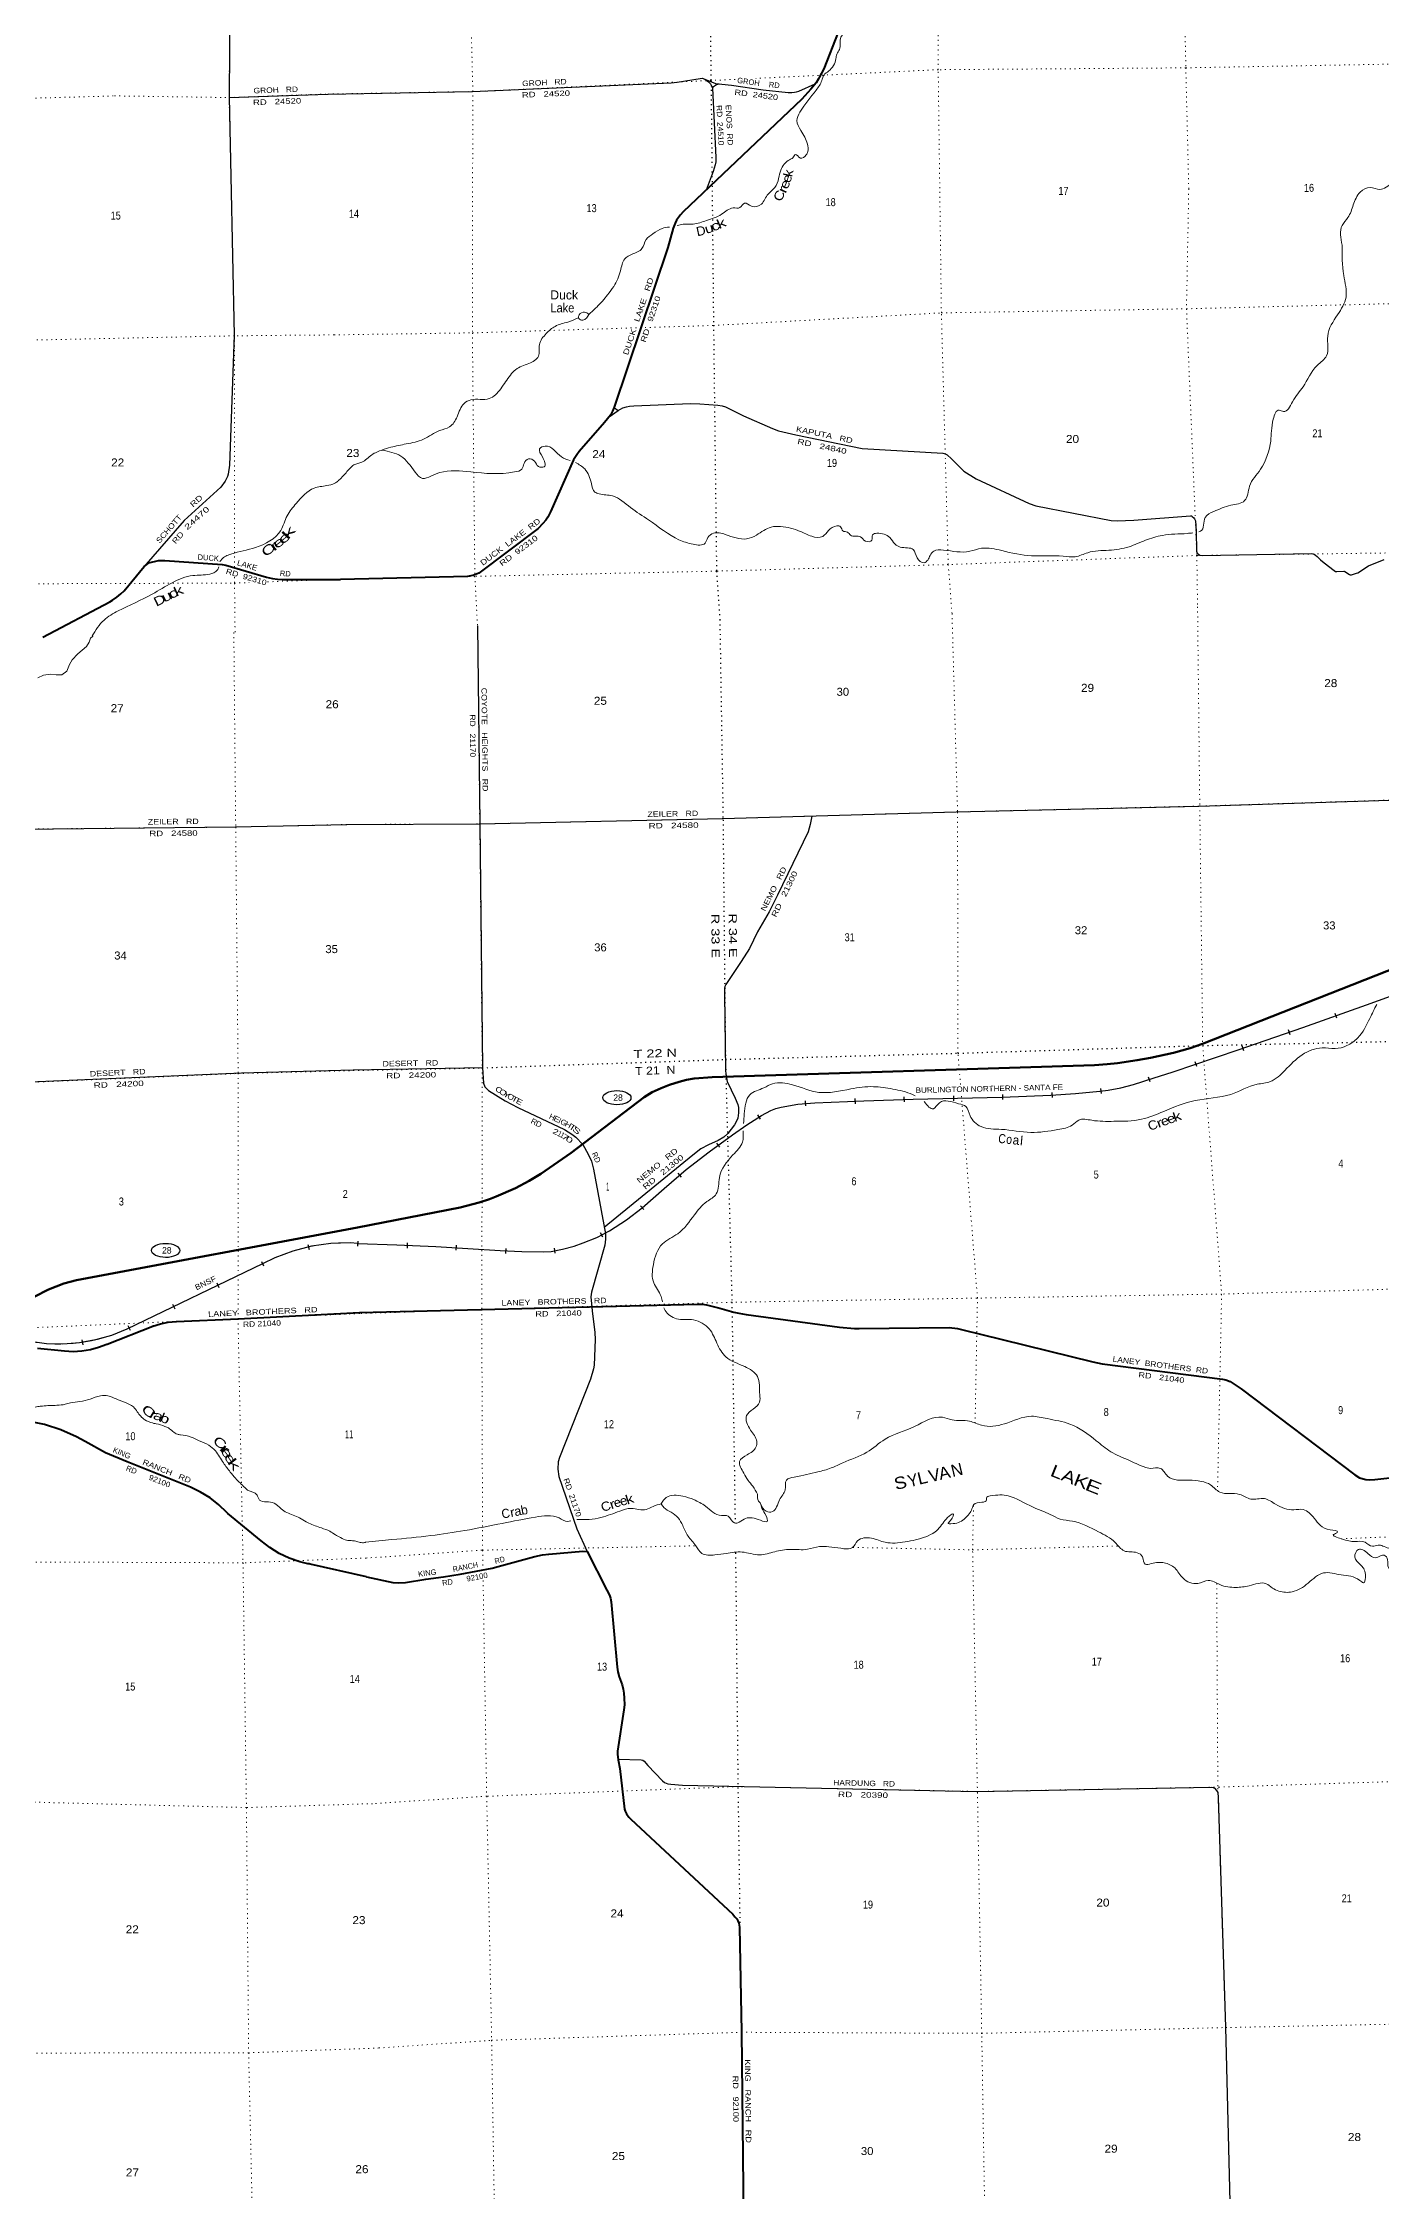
# Model space of a CAD drawing. Header units: feet. Extents: x 497223 to 751810, y -177792 to 12311.
# Drawn here: x 585090 to 614375, y -72276 to -25289 of the extents above; entities that cross this region are included whole.
import ezdxf
from ezdxf.enums import TextEntityAlignment as Align

# ---------------------------------------------------------------- set-up
doc = ezdxf.new("R2010")
doc.units = ezdxf.units.FT
doc.header["$LTSCALE"] = 70
doc.linetypes.add('DOTTED', pattern=[1.5, 0.3, -1.2])
for name, color, linetype, lineweight in [('17', 7, 'Continuous', 25), ('23', 7, 'Continuous', 70), ('26', 7, 'Continuous', 40), ('29', 7, 'Continuous', 25), ('34', 7, 'Continuous', 25), ('39', 7, 'Continuous', 13), ('6', 7, 'DOTTED', 25), ('7', 7, 'DOTTED', 13)]:
    doc.layers.add(name, color=color, linetype=linetype, lineweight=lineweight)
for name, color, linetype in [('27', 7, 'Continuous'), ('30', 7, 'Continuous'), ('41', 7, 'Continuous')]:
    doc.layers.add(name, color=color, linetype=linetype)

msp = doc.modelspace()

# ---------------------------------------------------------------- linework, layer by layer
at = {"layer": '17'}
for centre, major_axis in [((597650.63, -48360.33), (309.24, -1)), ((587775.36, -51700.59), (-309.24, 1))]:
    msp.add_ellipse(centre, major_axis=major_axis, ratio=0.500121, dxfattribs=at)
at = {"layer": '23'}
for points in [[(599738.85, -47911.4), (608105.06, -47645.75), (608380.76, -47626.86), (608606.06, -47602.43), (609037.23, -47542.45), (609325.85, -47486.39), (609830.22, -47376.55), (610195.34, -47275.57), (610464.62, -47180.79), (619569.5, -43593.86), (619817.9, -43501.82), (619903.02, -43477.48), (619955.72, -43465.32), (620158.39, -43440.98), (620409.71, -43416.64), (620559.69, -43412.59), (620858.8, -43425.12), (621096.54, -43449.54), (621387.06, -43503.01), (622940.35, -43775.63)], [(591972.82, -51198.73), (594222.74, -50759.12), (594636.52, -50652.21), (594866.11, -50576.47), (595011.78, -50519.5), (595428.84, -50338.02), (595729.43, -50179.66), (595985.56, -50026.21), (596651.55, -49564.22), (598246.43, -48347.51), (598426.42, -48239.5), (598621.03, -48148.33), (598801.92, -48077.97), (599016, -48011.25), (599173.92, -47972.62), (599341.94, -47943.64), (599350, -47943.56), (599738.85, -47911.4)], [(583667.42, -53764.91), (583955.59, -53490.6), (584067.78, -53383.81), (584320, -53132.1), (584597.14, -52908.14), (584896.18, -52714.37), (585213.83, -52552.93), (585546.62, -52425.57), (585825.83, -52348.13), (591972.82, -51198.73)]]:
    msp.add_lwpolyline(points, dxfattribs=at)
at = {"layer": '26'}
for p, q in [((587499.91, -53357.36), (587497.87, -53355.38)), ((588322.85, -56879.39), (588320.81, -56877.41)), ((589864.74, -58057.52), (589862.69, -58055.53))]:
    msp.add_line(p, q, dxfattribs=at)
for points in [[(602496.81, -25049.51), (602176.8, -25854.85), (602081.33, -26047.83), (602062.16, -26076.6), (602014.24, -26158.11), (601894.76, -26300.98), (601699.27, -26517.97), (599099.31, -28983.37), (599043.22, -29047.04), (598955.55, -29165.19), (598923.42, -29229.25), (598880.14, -29341.77), (598764.72, -29760.76), (597594.22, -33256.11), (597557.71, -33340.89), (597508.64, -33426.83), (597380.66, -33590.25), (596824.17, -34228.59), (596771.82, -34299.87), (596704.56, -34409.99), (596201.08, -35542.88), (596139.29, -35664.02), (596095.63, -35728.05), (596033.86, -35803.07), (595927.64, -35906.28), (594626.2, -36884.21), (594519.59, -36932.28), (594457.3, -36946.66), (594383.87, -36957.01), (591602.38, -37028.17)], [(585090.29, -38290.1), (586554.32, -37512.75), (586613.07, -37474.77), (586704.11, -37410.52), (586797.95, -37337.74), (586867.62, -37273.92), (587306.66, -36741.8), (587362.85, -36693.7), (587410.78, -36662.87), (587465.56, -36642.32), (587561.42, -36621.76), (587616.2, -36611.49), (587673.33, -36609.17), (587756.57, -36608.06), (589011.58, -36700.19), (589095.23, -36712.55), (589981.68, -36976.22), (590112.05, -37005.45), (590221.42, -37018.07), (590331.16, -37022.58), (591602.38, -37028.17)], [(587497.87, -53355.38), (587663.26, -53304.41), (587833.06, -53271.02), (588005.43, -53255.56), (588014.44, -53255.25), (589359.56, -53197.19), (592021.52, -53061.42)], [(592021.52, -53061.41), (599415.37, -52873.79), (599525.8, -52879.5), (599609.21, -52894.22), (599900.5, -52961.17), (600207.78, -53051.32), (600320.63, -53075.87), (600481.46, -53100.68), (602524.96, -53379.35), (602851.66, -53405.98), (602952.89, -53412.16), (604926.41, -53387.96), (605101.87, -53407.25), (605249.75, -53442.86), (605612.12, -53531.08), (608063.97, -54140.51), (608272.22, -54179.96), (610902.83, -54517.46), (610977.22, -54529.04), (611069.11, -54569.97), (611314.36, -54727.35), (613798.25, -56610.5), (613903.86, -56671.97), (614040.2, -56713.6), (614114.83, -56716.16), (614239.46, -56712.99), (614564.59, -56673.22)], [(584971.47, -53841.17), (585565.54, -53898.79), (585753.6, -53908.34), (585941.63, -53898.17), (586127.57, -53868.41), (586309.38, -53819.38), (586485.07, -53751.61), (586492.3, -53748.36), (587497.87, -53355.38)], [(588322.85, -56879.39), (587152.99, -56409.65), (586933.6, -56322.78), (586462.93, -56125.2), (586015.49, -55879.5), (585827.56, -55777.35), (585483.09, -55625.26), (585124.61, -55510.02), (584756.05, -55432.87), (584381.44, -55394.68), (584125.17, -55370.45), (583786.92, -55306.89), (583167.07, -55139.02), (582543.05, -54961.15), (582537.29, -54960.2), (582499.87, -54956.35), (582462.25, -54956.43), (582424.85, -54960.44), (582388.06, -54968.34), (582377.31, -54971.86), (582355.1, -54979.14)], [(589862.69, -58055.53), (589139.9, -57458.72), (589115.8, -57432.56), (588940.43, -57263.8), (588748.39, -57114.3), (588541.78, -56985.69), (588322.85, -56879.39)], [(592172.53, -58838.6), (590939.2, -58565.63), (590914.67, -58560.2), (590889.2, -58554.03), (590710.98, -58510.8), (590482.15, -58431.01), (590262.91, -58327.74), (590055.67, -58202.12), (589862.69, -58055.53)], [(592172.53, -58838.6), (592747.67, -58962.14), (592877.72, -58972.01), (593025.43, -58961.73), (593466.52, -58889.06), (593857.85, -58839.7), (594222.06, -58780.55), (594922.12, -58647.85), (595056.14, -58618.54), (595854.2, -58398.68), (596020.24, -58360.8), (596158.83, -58343.27), (596908.29, -58277.34), (597002.79, -58283.39), (597433.48, -59135.1), (597487.24, -59239.57), (597513, -59309.53), (597528.07, -59390.61), (597654.29, -60817.16), (597671.25, -60921.02), (597701.47, -61025.45), (597763.98, -61201.18), (597789, -61296.59), (597800.49, -61383.54), (597813.53, -61492.96), (597814.61, -61640.93), (597803.72, -61748.25), (597663.89, -62654.03), (597666.35, -62722.76), (597679.94, -62844.02), (597712.61, -63034.53), (597818.07, -63921.98), (597833.16, -63969.74), (597864.84, -64027.6), (597912.89, -64096.15), (597954.15, -64144.32), (597956.16, -64144.27), (600189.03, -66222.5), (600234.83, -66277.12), (600273.97, -66325.22), (600298.61, -66363.04), (600320.46, -66418.77), (600330.5, -66463.68), (600336.49, -66500.95), (600375.63, -68793.11), (600436.3, -74233.96)]]:
    msp.add_lwpolyline(points, dxfattribs=at)
at = {"layer": '29'}
for p, q in [((589164.7, -26482.46), (591324.7, -26405.5)), ((597596.02, -33270.24), (597679.89, -33327.01)), ((594706.32, -47705.88), (591882.95, -47760.7))]:
    msp.add_line(p, q, dxfattribs=at)
for points in [[(591134.74, -19139.04), (589293.77, -20941.85), (589258.82, -20981.49), (589228.87, -21036.29), (589209.78, -21103.14), (589202.8, -21169.31), (589199.37, -21245.78), (589162.48, -26472.25), (589277.94, -31680.3), (589171.93, -34526.49), (589145.78, -34719.81), (589130.98, -34769.17), (589081.65, -34877.78), (588984.9, -35008.4), (588183.5, -35732.13), (587295.42, -36751.42)], [(591324.7, -26405.5), (594489.52, -26352.05), (598841.5, -26158.42), (598970.86, -26144.03), (599476.32, -26066.11), (599518.26, -26061.18), (599542.93, -26066.11), (599806.95, -26174.18), (600159.75, -26214.68), (600851.93, -26314.28), (601402.05, -26370.28), (601481.18, -26372.5), (601538.51, -26368.48), (601583.55, -26358.92), (601636.05, -26342.2), (601993.93, -26182.4)], [(599572.53, -26078.45), (599656.4, -26140.16), (599700.78, -26181.8), (599723, -26226.55), (599740.18, -26277.27)], [(599740.18, -26277.27), (599819.92, -27791.09), (599816.11, -27885.58), (599801.93, -27958.07), (599757.52, -28101.23), (599602.52, -28506.21)], [(599740.18, -26277.27), (599767.4, -26238.89), (599786.54, -26223.27), (599831.53, -26199.4), (599888.27, -26184.59)], [(597480.15, -33468.57), (597679.89, -33327.01), (597781.03, -33272.7), (597864.9, -33245.55), (597924.1, -33233.21), (598020.03, -33224.44), (599259.34, -33174.45), (599468.3, -33182.61), (599858.05, -33212.23), (599951.79, -33224.57), (600027.05, -33251.32), (600423.12, -33441.61), (601059.37, -33725.64), (601191.39, -33770.55), (601567.9, -33858.64), (603020.08, -34162.43), (604786.67, -34264), (604833.53, -34276.09), (604877.93, -34300.78), (604971.66, -34388.82), (605245.69, -34651.8), (605514.57, -34822.19), (606673.57, -35361.76), (606821.74, -35411.53), (608467.48, -35734.65), (608602.75, -35742.29), (608967.27, -35727.82), (610201.12, -35635.67), (610223.42, -35634.93), (610243.15, -35644.8), (610275.22, -35674.42), (610292.49, -35699.1), (610313.28, -35744.81), (610326.92, -35968.19), (610337.82, -36405.43), (610351.69, -36447.01), (610376.36, -36474.16), (610405.96, -36491.44), (610465.48, -36497.92), (612843.12, -36458.13), (612880.13, -36463.68), (612914.54, -36473.55), (612941.8, -36490.83), (612976.33, -36522.3), (613049.31, -36598.05), (613126.8, -36660.53), (613348.81, -36830.85), (613374.72, -36846.89), (613405.31, -36850.19), (613559.69, -36842.95), (613570.83, -36844.42), (613583.16, -36850.59), (613682.72, -36917.44), (613702.8, -36925.87), (613715.13, -36927.11), (613727.47, -36925.87), (613834.4, -36890.13), (613864.37, -36876.51), (614058.73, -36755.49), (614062.61, -36751.32), (614103.66, -36729.02), (614446.51, -36585.07)], [(594600.89, -38042.23), (594650.29, -42360.06), (594707.56, -47705.25), (594731.1, -48043.04), (594761.57, -48121.11), (594844.38, -48200.07), (595208.65, -48431.53), (595483.38, -48577.28), (596507.96, -49052.92), (596668.53, -49157.38), (596751.16, -49227.25), (596902.75, -49382.84), (597024.16, -49591.98), (597092.8, -49750.83), (597138.27, -49922.34), (597398.63, -51339.87), (597403.02, -51378.26), (597403.02, -51455.87), (597386.3, -51588.29), (597092.8, -52617.67), (597079.9, -52718.63), (597108.04, -53019.97), (597170.36, -53498.71), (597173.6, -53652.53), (597151.5, -54213.79), (597138.43, -54290.74), (597070.6, -54515.19), (596395.61, -56227.85), (596367.43, -56329.02), (596358.31, -56488.8), (596383.95, -56645.58), (596776.74, -57788), (597002.79, -58283.39)], [(591742.39, -42383.75), (594652.73, -42372.26), (599969.38, -42256.38), (605076.63, -42109.19), (610388.65, -41982.54), (615721.17, -41812.79), (617210.62, -41791.2), (617293.68, -41803.74), (617347.16, -41822.37), (617512.66, -41917.87), (617546.87, -41929.86), (617566.26, -41934.42), (617592.49, -41934.42), (617617.58, -41929.86), (617642.67, -41923.58), (617681.45, -41908.74), (617793.22, -41850.54), (617898.15, -41798.04), (617930.08, -41788.91), (618009.92, -41780.92), (622673.13, -41691.17), (622724.83, -41700.47), (622884.69, -41752.82)], [(601918.16, -42200.22), (601883, -42387.51), (601834.76, -42547.27), (601166.71, -43927.04), (600981.51, -44296.86), (600726.27, -44733.81), (600554.86, -45095.04), (600370.24, -45378.15), (600037.08, -45886.57), (600012.53, -45925.39), (600007.23, -45961.6), (600009.67, -46098.29), (600030.41, -47762.98), (600037.73, -47838.64), (600066.89, -48006.22), (600242.86, -48368.54), (600299.94, -48509.18), (600313.63, -48577.65), (600314.23, -48690.43), (600295.38, -48810.47), (600268.01, -48874.38), (600221.8, -48955.97), (600076.4, -49143.71), (599989.72, -49221.32), (599869.73, -49293.74), (599655.49, -49390.48), (599491.41, -49479.29), (599315.3, -49620.96), (597373.47, -51202.89)], [(583736.21, -42500.66), (583993.65, -42491.05), (589298.52, -42438.19), (591742.39, -42383.75)], [(591882.95, -47760.7), (589435.79, -47827.3), (584118.44, -48052.51), (581003.47, -48126.29)], [(597678.12, -62827.81), (598185.4, -62841.56), (598221.82, -62850.17), (598249.19, -62872.99), (598329.82, -62969.2), (598646.09, -63302.11), (598689.84, -63338.72), (598764.71, -63370.58), (598832.75, -63377.72), (599088.09, -63400.39), (605517.19, -63536.26), (610664.82, -63439.97), (610700.79, -63447.94), (610731.15, -63464.15), (610774.82, -63514.47), (610799.59, -63560.02), (610811.15, -63666.32), (610970.72, -68692.13), (611102.64, -73987.1), (611207.69, -79344.61)]]:
    msp.add_lwpolyline(points, dxfattribs=at)
at = {"layer": '34'}
for p, q in [((612383.48, -46982.5), (612347.52, -46877.89)), ((613408.91, -46623.72), (613371.79, -46519.52)), ((611370.36, -47333.53), (611334.4, -47228.92)), ((609321.14, -48015.71), (609288.61, -47909.99)), ((610340.15, -47677.71), (610304.92, -47572.86)), ((602871.09, -48491.56), (602866.59, -48381.04)), ((603942.15, -48451.98), (603938.48, -48341.43)), ((605027.09, -48428.32), (605024.62, -48317.74)), ((606100, -48401.97), (606095.42, -48291.45)), ((607186.4, -48358.72), (607178.9, -48248.36)), ((608258.11, -48270.41), (608244.05, -48160.7)), ((600797.68, -48828.88), (600738.17, -48735.64)), ((601788.72, -48540.94), (601779.79, -48430.69)), ((599906.04, -49441.47), (599840.52, -49352.35)), ((599063.72, -50097.65), (598991.7, -50013.7)), ((598242.16, -50806.78), (598169.37, -50723.49)), ((590887.13, -51573.34), (590914.47, -51680.52)), ((591984.51, -51496.42), (591972.74, -51606.4)), ((593066.35, -51648.38), (593070.59, -51537.85)), ((594136.43, -51695.53), (594142.79, -51585.1)), ((595220.58, -51766.52), (595225.57, -51656.03)), ((596302.95, -51760.63), (596282.74, -51651.88)), ((597344.57, -51412.69), (597292.8, -51314.94)), ((589871.89, -51941.04), (589919.41, -52040.92)), ((588892.26, -52409.89), (588940.26, -52509.55)), ((587927.37, -52877.46), (587975.36, -52977.11)), ((586947.97, -53346.21), (586995.96, -53445.87)), ((585942.29, -53659.3), (585962.11, -53768.12))]:
    msp.add_line(p, q, dxfattribs=at)
at = {"layer": '34', "lineweight": 13}
for p, q in [((591979.91, -51549.73), (591811.98, -51531.75)), ((589892.46, -51990.5), (586923.74, -53420.16))]:
    msp.add_line(p, q, dxfattribs=at)
at = {"layer": '34'}
for points in [[(591982.45, -51549.54), (592834.22, -51582.22), (593686.01, -51614.9), (594391.78, -51655.54), (595097.11, -51703.68), (595568.16, -51724.95), (596039.42, -51732.58), (596209.82, -51722.41), (596462.64, -51675.4), (596713.56, -51604.66), (596916.71, -51537.55), (597210.52, -51418.94), (597491.84, -51269.95), (597858.97, -51029.92), (598205.9, -50765.95), (598686.09, -50346.25), (599169.49, -49931.54), (599670.62, -49546.77), (600180.12, -49172.2), (600493.59, -48955.09), (600816.34, -48749.1), (601023.07, -48638.81), (601131.85, -48596.22), (601244.73, -48564.24), (601611.72, -48500.5), (601981.11, -48470.58), (603057.45, -48426.7), (604133.99, -48390.98), (605109.01, -48369.27), (606084.03, -48347.98), (607151.2, -48303.77), (607684.21, -48267.55), (608216.98, -48220.64), (608404.05, -48196.65), (608681.57, -48142.08), (608955.06, -48068.52), (609391.13, -47934.31), (609824.45, -47793.37), (611247.16, -47315.38), (612666.38, -46827.51), (614058.04, -46331.73), (615446.52, -45827.31)], [(591982.03, -51551.06), (591811.94, -51532.85), (591389.36, -51549.9), (590970.86, -51611.02), (590561.03, -51715.56), (590164.37, -51862.36), (589892.93, -51991.49), (586924.19, -53421.17), (586589.8, -53558.46), (586242.86, -53660.06), (585887.22, -53724.83), (585526.75, -53752.08), (585165.4, -53741.5), (584810.23, -53693.78)]]:
    msp.add_lwpolyline(points, dxfattribs=at)
at = {"layer": '34', "lineweight": 13}
for centre, radius, start, end in [((591763.29, -55573.26), 4041.8, 89.30977, 117.57246), ((585447.04, -50299.34), 3452.56, 259.37382, 295.32239)]:
    msp.add_arc(centre, radius, start, end, dxfattribs=at)
at = {"layer": '39'}
msp.add_line((586175.93, -38272.71), (586190.14, -38261.26), dxfattribs=at)
msp.add_lwpolyline([(584974.93, -39177.47), (585104.79, -39121.25), (585253.17, -39092.91), (585380.16, -39113.17), (585500.81, -39113.4), (585612.13, -39027.28), (585668.26, -38881.62), (585731.12, -38782.13), (585853.86, -38653.6), (585945.14, -38571.8), (586046.43, -38487.83), (586101.4, -38398.52), (586132.21, -38307.55), (586175.93, -38272.71)], dxfattribs=at)
for points in [[(606704.61, -22319.21), (606585.72, -22372.98), (606456.07, -22402.86), (606318.21, -22426.93), (606224.86, -22528.35), (605964.04, -22604.29), (605814.57, -22642.8), (605692.82, -22668.43), (605577.94, -22855.12), (605438.86, -22971.95), (605273.45, -23014.94), (605253.21, -22876.43), (605143.14, -22823.11), (605020.97, -22834.64), (604967.15, -22981.3), (604880.61, -23042.22), (604855.3, -23202.18), (604866.43, -23304.66), (604712.63, -23466.25), (604672.06, -23519.81), (604656.37, -23665.39), (604579.93, -23661.52), (604456.48, -23697.27), (604263.88, -23837.79), (604108.63, -23951.05), (604062.16, -24075.32), (604001.17, -24117.37), (603911.47, -24206.59), (603805.65, -24294.26), (603732.01, -24249.98), (603556.5, -24357.77), (603237.25, -24360.78), (603163.78, -24455.59), (603017.21, -24723.81), (602886.34, -24912.97), (602764.47, -25001.09), (602552.47, -25164.33), (602520.35, -25431.32), (602463.12, -25531.72), (602446.15, -25635), (602284.87, -25904.02), (602184.26, -25990.31), (602136.34, -26110.15), (602011.77, -26321.07), (601655.91, -26804.38), (601591.14, -26987.63), (601679.97, -27202.81), (601819.51, -27501.21), (601830.45, -27664.17), (601792.5, -27737.81), (601666.07, -27807.92), (601559.23, -27728.31), (601501.15, -27800.51), (601432.13, -27842.78), (601236.18, -28072.09), (601191.36, -28250.74), (601109.01, -28450.62), (600960.68, -28593.92), (600812.66, -28813.8), (600599.15, -28860.18), (600442.56, -28796.09), (600344.9, -28887.55), (600196.58, -28897.81), (599943.66, -29036.01), (599610.35, -29172.46), (599319.42, -29249.25), (599104.64, -29253.33), (598973.15, -29280.41)], [(613523.22, -29710.89), (613524.28, -29279.5), (613649.62, -29106.62), (613767.91, -28833.15), (613918.07, -28550.72), (614136.02, -28451.81), (614346.18, -28494.22), (614625.31, -28359.31), (615056.71, -28212.02), (615312.55, -28037.45), (615553.42, -28032.63), (615825, -28047.09), (616151.81, -27894.7), (616513.39, -27896.54), (616955.48, -27970.67), (617201.41, -27866.93), (617332.51, -27885.38), (617534.53, -27857.48), (617733.56, -27863.92), (618010.06, -27975), (618275.14, -27973.53), (618514.68, -27857.88), (618704.59, -27828.3), (618868.73, -27543.46), (619137.95, -27412.86), (619387.35, -27091.33), (619383.48, -26829.39), (619556.37, -26635.01), (619739.23, -26637.88), (619941.01, -26402.36), (620205.06, -26233.61), (620419.19, -26007.82), (620913.41, -25878.89), (621166.81, -25635.6)], [(598801.54, -29315.58), (598639.49, -29347.16), (598440.15, -29463.68), (598289.27, -29588.91), (598198.83, -29787), (597985.62, -29909.96), (597823.98, -30011.3), (597731.35, -30269.93), (597581.01, -30612.84), (597448.01, -30798.03), (597211.01, -31064.78), (597037.15, -31226.95)], [(610385.39, -35980.23), (610423.96, -35969), (610525.35, -35667.79), (610712.23, -35537.51), (611087.74, -35401.88), (611389.98, -35300.58), (611497.02, -34987.12), (611736.82, -34613.45), (611959.24, -33996.37), (612017.03, -33514.99), (612147.73, -33319.79), (612237, -33349.51), (612435.55, -33140.28), (612668.6, -32809.13), (612977.91, -32342.79), (613182.37, -32129.36), (613207.63, -31701.31), (613424.5, -31233.55), (613607.75, -30849.4), (613557.24, -30373.1), (613523.22, -29710.89)], [(596809.73, -31302.37), (596578.2, -31393.17), (596297.85, -31487.8), (596105.74, -31644.43), (595956.38, -31886.53), (595935.93, -32141.09), (595723.82, -32300.3), (595434.65, -32435.5), (595319.71, -32553.66), (595107.83, -32853.97), (594859.23, -33068.64), (594456.35, -33096.2), (594306.09, -33175.05), (594154.1, -33463.58), (593990.08, -33685.94), (593771.65, -33768.73), (593417.78, -33956.16), (593041.29, -34059.57), (592704.09, -34133.64), (592512, -34193.02)], [(597037.96, -31226.19), (596943.26, -31177.2), (596824.49, -31235), (596818.83, -31313.77), (596904.27, -31349.64), (596983.26, -31305.07), (597039.84, -31224.44)], [(592519.39, -34190.73), (592285.28, -34298.72), (592067.2, -34460.12), (591896.26, -34519.4), (591724.64, -34689.56), (591549.32, -34869.9)], [(592512, -34193.02), (592920.81, -34327.05), (593236.58, -34674.87), (593397.42, -34813.42), (593582.65, -34761.8), (593777.19, -34685.73), (594453.65, -34672.58), (595413.73, -34673.55), (595572.45, -34608.58), (595622.93, -34484.19), (595714.34, -34384.84), (595850.55, -34439.43), (595934.28, -34551.95), (596057, -34558.54), (596022.41, -34343.84), (595960.82, -34166.19), (596079.52, -34106.38), (596436.1, -34342.18), (596632.1, -34423.66)], [(596748.11, -34466.63), (596946.23, -34607.89), (597092.28, -34922.23), (597170.29, -35111.51), (597261.87, -35151.24), (597556.5, -35197.3), (597949.74, -35450.21), (598345.61, -35723.19), (599009.4, -36155.87), (599319.65, -36253.9), (599582.05, -36230.33), (599642.68, -36109.68), (599766.25, -36011.43), (600024.21, -36040.4), (600491.05, -36136), (600705.48, -36053.31), (601027.6, -35878.88), (601234.05, -35864.96), (601661.06, -35971.77), (601915.37, -36079.45), (602156.48, -36082.69), (602279.14, -35954.23), (602466.87, -35852.15), (602547.75, -35870.01), (602596.76, -35963.36), (602695.94, -35988.76), (602764.16, -36053.35), (602982.29, -36093.52), (603089.43, -36183.2), (603233.56, -36167.01), (603248.04, -36047.68), (603343.45, -36014.73), (603623.48, -36109.59), (603738.22, -36251.46), (603852.66, -36316.75), (604137.5, -36371.15), (604221.29, -36552.21), (604375.13, -36658.71), (604453.7, -36600.04), (604508.86, -36497.68), (604586.34, -36402.76), (604798.57, -36380.61), (605373.84, -36408.63), (605630.95, -36342.88), (606072.31, -36392.84), (606728.46, -36505.24), (607419.63, -36513.85), (607681.12, -36526.58), (607955.62, -36438.16), (608417.97, -36384.73), (608859.52, -36307.69), (609218.8, -36166.48), (609589.14, -36059.21), (610132.19, -36017.59), (610255.44, -36004.61)], [(588963.91, -36637.82), (588997.53, -36586.5), (589205.41, -36469.08), (589741.57, -36325.15), (590295.73, -35950.91), (590433.71, -35630.14), (590634.09, -35359.79), (591028.15, -35026.89), (591298.86, -34971.97), (591476.69, -34917.98), (591545.87, -34873.42)], [(586166.18, -38260.17), (586427.36, -37913.29), (586735.24, -37712.09), (587481.58, -37345.88), (588371.89, -36938.83), (588740.38, -36907.01), (588902.93, -36821.26), (588941.34, -36750.61)], [(614278.92, -46319.83), (614130.54, -46625.44), (613864.25, -47053.02), (613627.55, -47221.68), (613367.05, -47284.27), (613087.81, -47270.85), (612650.44, -47419.61), (612270.15, -47762.08), (611949.21, -48007.96), (611666.37, -48067.21), (611085.96, -48286.97), (610308.74, -48422.19), (609617.81, -48659.52), (609132.76, -48831.94), (608526.22, -48877.16), (608042.6, -48854.03), (607757.65, -48850.87), (607615.84, -48958.11), (607304.1, -49058.58), (606710.21, -49119.53), (606067.55, -49053.01), (605621.06, -48992.44), (605380.64, -48754.08), (605288.91, -48551.37), (605129.32, -48491.88), (604708.47, -48472.83), (604577.5, -48601.9), (604377.82, -48444.32)], [(604178.78, -48321.5), (604122.72, -48293.46), (603690.19, -48172.2), (603264.15, -48119.04), (602768.87, -48168.84), (602068.37, -48243.21), (601492.99, -48075.82), (601059.97, -48055.13), (600867.02, -48143.82), (600563.12, -48296.45), (600439.83, -48711.48), (600424.92, -48926.04)], [(600415.08, -49083.07), (600400.21, -49329.48), (600191.63, -49612.14), (599895.3, -50107.18), (599826.61, -50464.06), (599618.24, -50633.85), (599347.23, -50922.51), (598985.48, -51334.94), (598649.59, -51557.1), (598448.97, -52014.87), (598456.38, -52411.7), (598617.92, -52706.95), (598649.43, -52828.21)], [(598677.78, -52953.81), (598705.06, -53012.59), (598953.65, -53194.25), (599328.29, -53220.8), (599676.51, -53421.51), (599838.46, -53728.84), (600034.51, -54029.05), (600447.79, -54241.83), (600725.8, -54456.84), (600777.81, -54858.31), (600775.21, -55019.63), (600490.28, -55314.77), (600577.77, -55630.48), (600711.43, -55878.23), (600693.54, -56005.77), (600501.17, -56171.03), (600336.44, -56317.28), (600427.93, -56572.4), (600522.19, -56730.69), (600625.58, -56860.47), (600726.38, -57032.66)], [(583186.71, -54839.02), (583462.29, -54979.78), (583521.11, -55013.11), (583731.22, -55078.41), (583920.74, -55111.82), (584152.63, -55154.66), (584279.62, -55174.92), (584507.15, -55195.7), (584731.9, -55164.23), (584980.56, -55118.32), (585080.9, -55104.78), (585396.35, -55088.06), (585577.02, -55067.29), (585691.16, -55035.44), (585895.86, -55008.28), (586124.26, -54952.62), (586350.44, -54882.91), (586513.29, -54880.51), (586606.28, -54913.33), (586780.29, -54985.19), (586970.47, -55062.85), (587073.97, -55125.69), (587153.97, -55231.12), (587321.51, -55407.67), (587485.41, -55475.66), (587519.73, -55485.21), (587570.12, -55492.51), (587760.03, -55552.07), (587834.93, -55585.16), (588034.03, -55721.01), (588102.59, -55734.08), (588334.57, -55782.96), (588512.78, -55866.83), (588719.29, -55960.34), (588863.93, -56084.93), (589038.79, -56347.87), (589190.61, -56548.79), (589301.22, -56683.94), (589507.38, -56888.08), (589568.53, -56943.5), (589775.25, -57051.09), (589829.18, -57160.92), (589978.55, -57198.95), (590149.92, -57228.61), (590302.6, -57353.08), (590564.08, -57492.04), (590707.73, -57550.27), (590847.77, -57636.71), (590910.55, -57665.96), (591183.61, -57772.56), (591369.65, -57842.23), (591489.5, -57922.94), (591605.03, -57983.59), (591736.55, -58037.97), (591839.26, -58048.53), (591935.94, -58059.17), (592032.89, -58087.91), (592127.47, -58092.56), (592152.45, -58085.28)], [(600795.84, -57234.05), (600918.9, -57407.55), (601056.54, -57415.33), (601209.37, -57156.58), (601333.16, -56935.03), (601360.5, -56728.59), (601533.88, -56658.65), (602051.25, -56545.68), (602343.29, -56459.94), (602593.94, -56345.26), (603123.49, -56115), (603519.89, -55830.48), (604167, -55552.2), (604776.29, -55349.68), (604986.33, -55407.6), (605371.13, -55435.84), (605632.79, -55526.4), (606132.71, -55494.6), (606723.04, -55328.95), (607068.23, -55380.61), (607565.14, -55498.05), (608141.16, -55862.94), (608462.51, -56104.81), (608840.32, -56284.43), (609188.92, -56436.76), (609329.4, -56468.64), (609543.51, -56467.97), (609704.85, -56638.26), (610168.45, -56726.51), (610442.12, -56754.21), (610642.62, -56828.55), (610848.08, -56989.39), (611280.04, -57038.33), (611525.96, -57141.47), (611820.53, -57130.22), (612065.12, -57253.56), (612469.2, -57373.91), (612671.07, -57369.6), (612913.88, -57559.51), (613261.87, -57812.63), (613425.02, -57857.9), (613375.8, -57895.72), (613336.06, -57915.11), (613500.78, -58006.69), (613803.86, -58067.73), (614024.65, -58084.99), (614185.2, -58172.67), (614313.6, -58146.48), (614413.31, -58167.54), (614546.19, -58213.76), (614641.72, -58230.92), (614768.44, -58452.68), (614734.27, -58576.7), (614610.89, -58691.42)], [(596777.45, -57587.59), (597042.14, -57585.55), (597303.26, -57541.08), (597714.74, -57403.22), (597965.28, -57344.97), (598291.35, -57369.01), (598444.55, -57299.71), (598620.43, -57243.81)], [(598620.43, -57243.81), (598732.9, -57105.24), (599095.6, -57077.75), (599334.51, -57152.89), (599589.87, -57296.05), (599938.17, -57498.77), (600086.1, -57512.27), (600224.55, -57663.13), (600327, -57645.81), (600467.68, -57564.81), (600794.29, -57604.95), (600938.53, -57628.65), (600916.13, -57504.39), (600823.61, -57337.98), (600796.12, -57234.44)], [(614610.89, -58691.42), (614534.31, -58637.39), (614518.47, -58468.58), (614440.32, -58368.24), (614365.93, -58378.64), (614248.37, -58426.66), (614087.54, -58330.93), (613878.42, -58240.74), (613803.3, -58408.37), (613919.83, -58567.97), (614032.36, -58788.17), (613988.06, -58970.96), (613909.53, -58919), (613503.43, -58798.71), (613116.14, -58756.43), (612778.23, -58978.66), (612429.14, -59168.99), (612137.72, -59153.94), (611998.03, -59085.76), (611859.47, -58991.34), (611491.26, -59035.14), (611199.61, -59072.5), (610846.01, -59011.03), (610594.44, -58920.16), (610364.34, -58985.82), (610041.26, -58870.99), (609861.93, -58646.84), (609629.86, -58535.2), (609345.59, -58552.18), (609212.6, -58562.39), (609154.8, -58407), (609040.53, -58313.83), (608752.26, -58272.49), (608556.14, -58089.18), (608192.69, -57856.69), (607621.11, -57622.68), (607352.89, -57576.67), (607133.27, -57474.72), (606760.24, -57317.11), (606212.4, -57068.24), (605820.63, -57072.46), (605737.17, -57113.37), (605742.78, -57159.55), (605639.41, -57209.15), (605461.31, -57259.08), (605422.01, -57351.01), (605361.12, -57461.75), (605125.24, -57654.58), (604958.43, -57679.96), (604901.72, -57675.7), (604954.02, -57609.56), (605003.58, -57462.89), (604959.87, -57484.41), (604830.78, -57609.39), (604614.98, -57858.02), (604410.47, -57963.2), (603959.76, -58076.09), (603525.75, -58085.67), (603221.64, -57994.43), (602916.68, -58056.39), (602806.3, -58196.91), (602552.43, -58216.96), (602290.81, -58186.87), (602082.4, -58177.28), (601823.85, -58237.79), (601448.16, -58239.49), (601104.51, -58292.6), (600773.44, -58359.41), (600389.57, -58298.89), (600045.1, -58327.83), (599795.69, -58359.84), (599511.79, -58328.43), (599376.76, -58159.33), (599210.02, -57948.89), (599090.96, -57714.8), (598992.53, -57552.61), (598836.73, -57426.49), (598681.76, -57324.52), (598620.43, -57243.81)], [(600726.38, -57032.66), (600753.77, -57184.98), (600796.12, -57234.44)], [(592152.45, -58085.28), (592727.87, -58027.19), (593579.38, -57938.01), (594321.1, -57828.08), (595144.06, -57671.27), (595868.74, -57535.67), (596384.5, -57553.77), (596572.9, -57628.48), (596640.26, -57616.83)]]:
    msp.add_spline(points, degree=3, dxfattribs=at)
at = {"layer": '6'}
for points in [[(599139.84, 174.46), (599302.28, -4956.16), (599420.02, -10195.73), (599665.56, -15625.17), (599632.21, -20834.78), (599710.73, -26105.7), (599742.33, -29186.04)], [(599745.38, -29483.34), (599765.65, -31459.93), (599831.46, -36842.08), (599903.26, -37902.3)], [(599903.26, -37902.3), (599973.83, -42281.08), (600026.41, -47523.17), (600168.24, -52835.01), (600238.38, -57664.59)], [(591882.95, -47760.7), (594703.87, -47707.33), (600026.41, -47523.17), (605116.15, -47386.57), (610471.6, -47219.52), (615802.52, -47103.6), (621168.67, -47063.7), (623029.01, -46997.83)], [(584044.14, -48049.72), (589361.49, -47824.51), (591882.95, -47760.7)], [(600247.09, -58313.98), (600299.97, -63447.29), (600376.63, -68803.46), (600436.53, -74232.35), (600483.1, -79651.08)]]:
    msp.add_lwpolyline(points, dxfattribs=at)
at = {"layer": '7'}
msp.add_line((590008.03, -37076.78), (591624.62, -37017.29), dxfattribs=at)
for points in [[(609291.4, 8076.88), (609390.49, 6251.37), (609614.52, 617.72), (609804.14, -4607.72), (609888.92, -9953.05), (610113.69, -15398.25), (609994.63, -20524.57), (610102.4, -25832.96), (610166.23, -28483.84), (610116.65, -31103.69), (610342.5, -36498.43), (610359.17, -37622.74)], [(588406.88, 4152.94), (588579.24, -51.94), (588480.35, -5184.06), (588801.77, -10603.16), (589037.72, -15891.95), (589206.66, -21170.76), (589164.7, -26482.46), (589280.75, -31694.43), (589282.56, -36794.36)], [(604985.06, -37767.03), (604902.54, -36698.16), (604752.7, -31193.43), (604682.76, -25873.88), (604700.07, -20717.16), (604787.81, -15431.44), (604532.45, -10090.95), (604445.78, -4816.23), (604281.04, 516.75), (604156.5, 2769.49)], [(593811, -1494.46), (593950.97, -5132.21), (594055.95, -10414.48), (594373.61, -15736.38), (594370.12, -20972.02), (594497.53, -26332.26), (594488.48, -31629.86), (594542.55, -36955.9), (594600.89, -38042.23)], [(622438.99, -25555.84), (620829.8, -25583.99), (615371.79, -25737.84), (610102.4, -25832.96), (604682.76, -25873.88), (600692.96, -26063.2)], [(600239.13, -26084.73), (599714.87, -26109.61), (594499.39, -26352.11), (591324.7, -26405.5)], [(560208.88, -27197.53), (562323.31, -27110.03), (567735.83, -26979.09), (573213.91, -26648.56), (578510.57, -26666.39), (583880.29, -26524.7), (586656.81, -26446.93), (589164.7, -26482.46), (591324.7, -26405.5), (591377.02, -26442.69)], [(591462.42, -31674.23), (594488.48, -31629.86), (599763.89, -31468.05), (604752.7, -31193.43), (610116.65, -31103.69), (615463.15, -30969.96), (620918.89, -30917.43), (622586.24, -30907.02)], [(591462.42, -31674.23), (589280.75, -31694.43), (583928.18, -31807.35), (578560.05, -31936.89), (573309.86, -31976.05), (567783.14, -32358.49), (562443.54, -32495.19), (560341.58, -32555.86)], [(622733.65, -36264.02), (620982.38, -36313.35), (615627.76, -36430.07), (610352.09, -36499.63), (604902.54, -36698.16), (599831.46, -36842.08), (594542.55, -36955.9), (591602.38, -37028.17)], [(560477.47, -38043.23), (562444.53, -37990.93), (567792.45, -37789.62), (573383.63, -37417.09), (578662.34, -37328.66), (581504.07, -37266.97), (583940.84, -37121.35), (589282.67, -37103.48), (589603.03, -37091.69)], [(589282.62, -36973.8), (589282.67, -37103.48), (589294.97, -38181.01)], [(594600.89, -38042.23), (594650.58, -42384.68), (594706.32, -47705.88), (594694.41, -52992.65), (594712.22, -58256.99), (594720.02, -58725.2)], [(605170.74, -48072.57), (605116.15, -47386.57), (605106.06, -42090.82), (604985.06, -37767.03)], [(610359.17, -37622.74), (610407.35, -41969.97), (610471.6, -47219.52), (610886.43, -52655.8), (610796.5, -56958.98)], [(589267.58, -38181.72), (589308.96, -42440.57), (589361.49, -47824.51), (589359.56, -53197.19), (589469.71, -58534.02), (589543.9, -63887.47), (589592.11, -69251.37), (589712.51, -74602.13), (589824.84, -79950.99)], [(591742.39, -42383.75), (594638.06, -42372.98), (599956.63, -42256.35), (605113.38, -42109.12), (610435.41, -41980.96), (615735.52, -41813.82), (621057.62, -41722.28), (622882.69, -41680.06)], [(591742.39, -42383.75), (589308.96, -42440.57), (583991, -42490.79), (578784.16, -42710.35), (573444.32, -42776.98), (567835.89, -43169.41), (562417.21, -43341.8), (560610.38, -43409.84)], [(605489.66, -55481.98), (605542.44, -52743.92), (605188.11, -48290.89)], [(623174.75, -52293.9), (621485.52, -52361.45), (615882.97, -52512.03), (610886.43, -52655.8), (605526.29, -52744.43), (600168.24, -52835.01), (594694.41, -52992.65), (592022.05, -53081.89)], [(592022.05, -53081.89), (584078.46, -53425.89), (578610.68, -53542.69), (573340.08, -53399.11), (567958.15, -53876.7), (562544.83, -54004.76), (560872.56, -53997.09)], [(605813.59, -79466.48), (605725.72, -74166.41), (605635.48, -68826.78), (605541.64, -63559.78), (605436.28, -58250.84), (605454.83, -57288.75)], [(613505.05, -58007.75), (616092.41, -57910.39), (621611.82, -57691.9), (622636.32, -57646.88)], [(592161.85, -58429.85), (594712.22, -58256.99), (599380.77, -58162.36)], [(602817.18, -58197.35), (605436.28, -58250.84), (608641.56, -58166.59)], [(592161.85, -58429.85), (589469.71, -58534.02), (584349.61, -58514.29), (578834.99, -58849.67), (573580.69, -58719.93), (568077.28, -59143), (562795.6, -59198.72), (561001.19, -59191.19)], [(594723.26, -58919.28), (594801.95, -63640.95), (594910.28, -68978), (594996.04, -74364.1), (595136.88, -79818.88)], [(610777.37, -58987.84), (610802.59, -63466.19), (610970.73, -68694.45), (611102.26, -73996.39), (611207.69, -79344.61)], [(623468.38, -62964.44), (621506.11, -63033.61), (616199.48, -63269.64), (610833.78, -63440.62), (605541.55, -63536.41), (600299.4, -63429.44), (594801.95, -63640.95), (592302.3, -63802.88)], [(592302.3, -63802.88), (589543.9, -63887.47), (584363.98, -63756.64), (578995.39, -64185.76), (573473.04, -64015.72), (568128.76, -64456.55), (562853.8, -64558.44), (561134.07, -64556.74)], [(592442.01, -69147.23), (594910.28, -68978), (600376.63, -68803.46), (605635.48, -68826.78), (610978.17, -68700.42), (616303.3, -68592.73), (621652.37, -68296.95), (623613.81, -68249.37)], [(592442.01, -69147.23), (589592.11, -69251.37), (584416.28, -69259.26), (579104.6, -69460.25), (573785.55, -69438.07), (571111.46, -69461.39), (568244.72, -69779.22), (565907.7, -69886.08), (562934.3, -69929.9), (561264.85, -69837.58)]]:
    msp.add_lwpolyline(points, dxfattribs=at)

# ---------------------------------------------------------------- texts
at = {"layer": '17'}
for p in [(597676.68, -48428.64), (587801.41, -51768.9)]:
    msp.add_text('28', height=140, dxfattribs=at).set_placement(p, align=Align.CENTER)
at = {"layer": '27'}
for s, rotation, width, p in [('DUCK   LAKE   RD', 71.486, 1.3, (597893.69, -32127.09)), ('RD   92310', 71.486, 1.3, (598276.6, -31848.11)), ('DUCK  LAKE  RD', 36.922, 1.25, (594717.99, -36727.78)), ('RD  92310', 36.922, 1.3, (595137.07, -36740.47)), ('DUCK', 355.801, 0.9, (588470.76, -36592.09)), ('LAKE', 343.435, 1.1, (589328.58, -36708.93)), ('RD  92310', 343.435, 1.2, (589083.06, -36895.84)), ('RD', 357.647, 0.85, (590273.35, -36950.14)), ('LANEY   BROTHERS   RD', 2.472, 1.25, (588707.5, -53155.99)), ('LANEY   BROTHERS   RD', 1.454, 1.2, (595127.22, -52910.92)), ('RD   21040', 1.454, 1.25, (595868.23, -53151.18)), ('RD 21040', 2.48, 1.15, (589470.45, -53379.75)), ('LANEY  BROTHERS  RD', 352.689, 1.15, (608495.52, -54132.63)), ('RD   21040', 352.689, 1.25, (609058.23, -54474.39)), ('RANCH   RD', 338.123, 1.2, (587259.19, -56376.86)), ('92100', 338.123, 1.1, (587394.45, -56710.48)), ('KING', 7.189, 0.9, (593308.18, -58840.41)), ('RANCH', 10.733, 0.95, (594070.79, -58736.73)), ('RD', 15.403, 0.95, (594992.34, -58562)), ('RD', 7.189, 0.85, (593834.27, -59034.18)), ('92100', 10.733, 1.05, (594371.68, -58945.57)), ('KING   RANCH   RD', 270.639, 1.25, (600452.37, -69397.02)), ('RD   92100', 270.739, 1.25, (600186.61, -69753.06))]:
    msp.add_text(s, height=120, rotation=rotation, dxfattribs=dict(at, width=width)).set_placement(p)
for s, rotation, p in [('KING', 337.228, (586607.74, -56110.07)), ('RD', 338.398, (586895.66, -56510.63))]:
    msp.add_text(s, height=120, rotation=rotation, dxfattribs=at).set_placement(p)
at = {"layer": '29'}
for s, rotation, width, p in [('GROH   RD', 2.041, 1.15, (589701.39, -26393.29)), ('RD', 42.085, 1.3, (588374.9, -35452.69)), ('SCHOTT', 48.935, 1.15, (587643.89, -36243.77))]:
    msp.add_text(s, height=120, rotation=rotation, dxfattribs=dict(at, width=width)).set_placement(p)
at = {"layer": '30'}
for s, rotation, width, p in [('GROH   RD', 2.548, 1.15, (595580.14, -26235.37)), ('GROH', 351.812, 0.9, (600278.92, -26161.11)), ('RD', 354.188, 0.85, (600972.71, -26256.21)), ('ENOS  RD', 273.015, 1.15, (600030.49, -26643.25)), ('KAPUTA   RD', 348.184, 1.25, (601564.38, -33788.85)), ('COYOTE   HEIGHTS   RD', 270.655, 1.2, (594686.36, -39393.6)), ('ZEILER   RD', 0.571, 1.2, (587386.72, -42385.5)), ('ZEILER   RD', 1.249, 1.2, (598320.13, -42222.31)), ('RD   24580', 0.571, 1.3, (587420.25, -42641.61)), ('NEMO   RD', 63.399, 1.25, (600896.15, -44294)), ('DESERT   RD', 2.425, 1.2, (586119, -47897.72)), ('DESERT   RD', 1.112, 1.2, (592523.06, -47678.26)), ('RD   24200', 2.425, 1.35, (586202.61, -48149.62)), ('NEMO   RD', 39.168, 1.3, (598144.55, -50237.93)), ('HARDUNG   RD', 358.831, 1.15, (602384.27, -63401.97))]:
    msp.add_text(s, height=120, rotation=rotation, dxfattribs=dict(at, width=width)).set_placement(p)
for s, rotation, width, p in [('RD  24520', 352.812, 1.25, (600694.97, -26481.88)), ('RD   24520', 2.131, 1.3, (590216.62, -26630.69)), ('RD   24520', 2.183, 1.3, (596099.8, -26464.36)), ('RD  24510', 273.015, 1.15, (599852.28, -27091.5)), ('RD   24840', 348.184, 1.35, (602129.05, -34170.17)), ('   24470', 42.085, 1.5, (588423.67, -35793.81)), ('RD', 48.935, 1.25, (588088.78, -36149.01)), ('RD   21170', 270.426, 1.15, (594435.84, -40444.53)), ('RD   24580', 0.897, 1.35, (598892.59, -42464.73)), ('RD   21300', 64.165, 1.35, (601372.27, -43931.01)), ('RD   24200', 1.241, 1.35, (593149.97, -47927.82)), ('C', 327.568, 1.3, (595036.7, -48239.34)), ('O', 327.568, 1.25, (595125.34, -48296.82)), ('Y', 327.568, 1.45, (595210.05, -48348.08)), ('O', 332.053, 1.15, (595300, -48398.22)), ('T', 332.053, 1.45, (595388.34, -48446.62)), ('E', 332.053, 1.3, (595487.6, -48500.44)), ('R', 335.098, 1.1, (595812.55, -48939.01)), ('D', 335.098, 1.1, (595915.39, -48991.09)), ('H', 335.098, 1.05, (596209.29, -48836.63)), ('E', 335.098, 1.2, (596309.58, -48883.18)), ('G', 332.098, 1.1, (596458.96, -48954.94)), ('2', 335.098, 1.35, (596286.63, -49159.17)), ('1', 330.098, 0.75, (596369.67, -49203.19)), ('1', 331.098, 0.75, (596429.18, -49232.08)), ('7', 326.954, 1.6, (596493.06, -49275.62)), ('H', 331.098, 1.15, (596558.7, -49005.29)), ('0', 326.954, 1.75, (596579.05, -49328.54)), ('T', 326.954, 1.6, (596648.31, -49060.4)), ('S', 319.783, 1.65, (596731.6, -49123.17)), ('RD   21300', 39.168, 1.35, (598701.44, -50030.75)), ('RD  21170', 288.974, 1.15, (596622.54, -57124.2)), ('RD   20390', 358.789, 1.35, (603036.85, -63667.82))]:
    msp.add_text(s, height=120, rotation=rotation, dxfattribs=dict(at, width=width)).set_placement(p, align=Align.CENTER)
msp.add_text('I', height=120, rotation=334.098, dxfattribs=at).set_placement((596376.96, -48916.17), align=Align.CENTER)
msp.add_text('RD', height=120, rotation=293.369, dxfattribs=at).set_placement((597097.5, -49579.19))
at = {"layer": '34'}
for s, rotation, width, p in [('BURLINGTON NORTHERN - SANTA FE', 1.251, 1.1, (604190.87, -48256.68)), ('BNSF', 25.714, 1.15, (588452.22, -52573.09))]:
    msp.add_text(s, height=120, rotation=rotation, dxfattribs=dict(at, width=width)).set_placement(p)
at = {"layer": '41'}
for s, height, rotation, width, p in [('k', 200, 78.452, 1.15, (601502.4, -28155.58)), ('e', 200, 70.95, 1.15, (601466.96, -28283.8)), ('C', 200, 65.397, 1.2, (601293.04, -28671)), ('r', 200, 65.866, 1.45, (601369.66, -28536)), ('e', 200, 67.008, 1.3, (601417.71, -28417.21)), ('D', 200, 12.123, 1.05, (599510.65, -29496.62)), ('u', 200, 17.437, 1.3, (599698.51, -29438.26)), ('c', 200, 21.268, 1.4, (599839.65, -29381.01)), ('k', 200, 23.264, 1.45, (599975.96, -29323.79)), ('e', 200, 36.86, 1.7, (590305.47, -36291.29)), ('e', 200, 41.099, 1.9, (590436.86, -36182.97)), ('k', 200, 47.892, 2.15, (590538.71, -36066.64)), ('C', 200, 38.826, 1.55, (590081.86, -36450.65)), ('r', 200, 38.874, 2, (590211.08, -36365.22)), ('D', 200, 25.165, 1.3, (587684.33, -37567.7)), ('u', 200, 25.165, 1.5, (587841.59, -37484.4)), ('c', 200, 25.165, 1.5, (587978.18, -37416.24)), ('k', 200, 23.974, 1.5, (588097.24, -37362.28)), ('C', 200, 19.218, 1.1, (609410.99, -49052.66)), ('r', 200, 19.924, 1.35, (609558.11, -49002.95)), ('e', 200, 19.924, 1.2, (609674.34, -48959.25)), ('e', 200, 19.135, 1.2, (609810.18, -48910.31)), ('k', 200, 19.135, 1.35, (609943.39, -48864.09)), ('C', 200, 353.583, 0.85, (606069.96, -49355.18)), ('o', 200, 353.583, 0.85, (606225.56, -49370.81)), ('a', 200, 354.599, 0.95, (606377.34, -49386.14)), ('C', 200, 319.732, 1.6, (587341.42, -55301.54)), ('r', 200, 329.365, 1.7, (587459.59, -55374.49)), ('a', 200, 336.57, 1.4, (587578.92, -55414.35)), ('b', 200, 337.579, 1.35, (587722.83, -55468.79)), ('C', 200, 323.156, 1.5, (588904.4, -55987.61)), ('r', 200, 313.766, 2.2, (588999.52, -56112.94)), ('e', 200, 306.642, 1.7, (589036.56, -56188.86)), ('e', 200, 305.607, 1.65, (589109, -56313.13)), ('k', 200, 307.388, 1.95, (589193.43, -56440.41)), ('S', 266.2, 13.325, 1.15, (603886.46, -56911.35)), ('Y', 266.2, 13.325, 0.95, (604158.02, -56858.33)), ('L', 266.2, 13.325, 1.1, (604367.47, -56802.95)), ('V', 266.2, 13.325, 1.05, (604628.23, -56746.96)), ('A', 266.2, 13.325, 1.05, (604848.81, -56694.96)), ('L', 266.2, 338.243, 1.3, (607233.6, -56670.43)), ('A', 266.2, 338.243, 1.25, (607490.96, -56773.14)), ('K', 266.2, 338.243, 1.3, (607765.42, -56878.79)), ('E', 266.2, 338.243, 1.45, (608034.35, -56993.01)), ('C', 200, 19.522, 1.1, (597441.79, -57391.02)), ('r', 200, 18.568, 1.3, (597582.05, -57344.68)), ('e', 200, 14.645, 1.05, (597684.66, -57308.56)), ('e', 200, 15.525, 1.1, (597821.57, -57271.38)), ('k', 200, 17.686, 1.3, (597958.87, -57234.67)), ('C', 200, 10.668, 0.95, (595236.2, -57552.15)), ('r', 200, 10.668, 1.1, (595380.67, -57525.22)), ('a', 200, 10.529, 1.05, (595499.07, -57500.12))]:
    msp.add_text(s, height=height, rotation=rotation, dxfattribs=dict(at, width=width)).set_placement(p, align=Align.CENTER)
msp.add_text('Duck', height=200, dxfattribs=at).set_placement((596497.26, -30899.78), align=Align.CENTER)
at = {"layer": '41', "width": 0.9}
msp.add_text('Lake', height=200, dxfattribs=at).set_placement((596458.93, -31182.6), align=Align.CENTER)
at = {"layer": '41'}
for s, height, rotation, p in [('l', 200, 354.599, (606498.53, -49400.86)), ('N', 266.2, 13.325, (605122.35, -56629.92)), ('b', 200, 10.529, (595642.85, -57475.65))]:
    msp.add_text(s, height=height, rotation=rotation, dxfattribs=at).set_placement(p, align=Align.CENTER)
at = {"layer": '6'}
for s, rotation, width, p in [('R 33 E', 270.575, 1.35, (599716.45, -44339.56)), ('R 34 E', 270.575, 1.35, (600098.16, -44330.7)), ('T 22 N', 1.982, 1.35, (598019.66, -47492.54)), ('T 21  N', 1.982, 1.15, (598052.46, -47866.64))]:
    msp.add_text(s, height=175, rotation=rotation, dxfattribs=dict(at, width=width)).set_placement(p)
at = {"layer": '7'}
for s, width, p in [('17', 0.85, (607425.59, -28611.98)), ('16', 0.85, (612797.79, -28545.28)), ('14', 0.85, (591896.66, -29112.1)), ('13', 0.85, (597097.35, -28989.56)), ('18', 0.85, (602329.27, -28857.98)), ('21', 0.85, (612982.5, -33915.11)), ('23', 1.1, (591872.68, -34345.77)), ('24', 1.1, (597255.34, -34370.7)), ('20', 1.1, (607623.01, -34039.26)), ('19', 0.85, (602357.89, -34562.07))]:
    msp.add_text(s, height=175, dxfattribs=dict(at, width=width)).set_placement(p, align=Align.CENTER)
for s, width, p in [('15', 0.85, (586573.58, -29151.16)), ('22', 1.1, (586582.9, -34552.64)), ('30', 1.05, (602459.48, -39568.61)), ('29', 1.1, (607808.4, -39482.32)), ('28', 1.1, (613131.65, -39378.72)), ('27', 1.1, (586571.75, -39927.11)), ('26', 1.1, (591276.84, -39840.9)), ('25', 1.1, (597146.08, -39765.39)), ('32', 1.05, (607672.89, -44784.84)), ('33', 1.05, (613105.23, -44679.32)), ('35', 1.05, (591271.31, -45197.58)), ('36', 1.05, (597155.01, -45159.51)), ('31', 0.85, (602634.56, -44938.45)), ('34', 1.05, (586650.49, -45337.78)), ('4', 0.85, (613440.46, -49888.35)), ('1', 0.4, (597417.02, -50393.45)), ('6', 0.85, (602783.52, -50276.17)), ('5', 0.85, (608085.86, -50128.31)), ('3', 0.85, (586751.02, -50718.2)), ('2', 0.85, (591650.54, -50554.54)), ('12', 0.85, (597366.47, -55589.26)), ('7', 0.85, (602882.27, -55392.88)), ('8', 0.85, (608304.86, -55323.91)), ('9', 0.85, (613434.81, -55281.77)), ('10', 0.85, (586893.83, -55852.47)), ('11', 0.65, (591699.25, -55809.12)), ('17', 0.85, (608043.64, -60783.39)), ('16', 0.85, (613478.62, -60708.49)), ('14', 0.85, (591804.57, -61161.95)), ('13', 0.85, (597215.72, -60893.65)), ('18', 0.85, (602831.61, -60850.52)), ('15', 0.85, (586890.08, -61327.99)), ('24', 1.1, (597511.72, -66291.56)), ('19', 0.85, (603035.09, -66097.66)), ('20', 1.1, (608144.81, -66054.18)), ('21', 0.85, (613513.3, -65960.65)), ('22', 1.1, (586901.59, -66639.52)), ('23', 1.1, (591862.69, -66437.96)), ('25', 1.1, (597540.46, -71598.21)), ('30', 1.05, (602991.49, -71488.93)), ('29', 1.1, (608323.12, -71437.55)), ('28', 1.1, (613649.32, -71182.49)), ('27', 1.1, (586905.39, -71956.4)), ('26', 1.1, (591928.57, -71885.48))]:
    msp.add_text(s, height=175, dxfattribs=dict(at, width=width)).set_placement(p)

doc.saveas('drawing.dxf')
